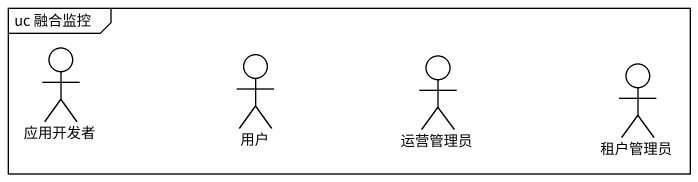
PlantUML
@startuml
mainframe uc 融合监控
actor 应用开发者
actor 用户
actor 运营管理员
actor 租户管理员
@enduml
